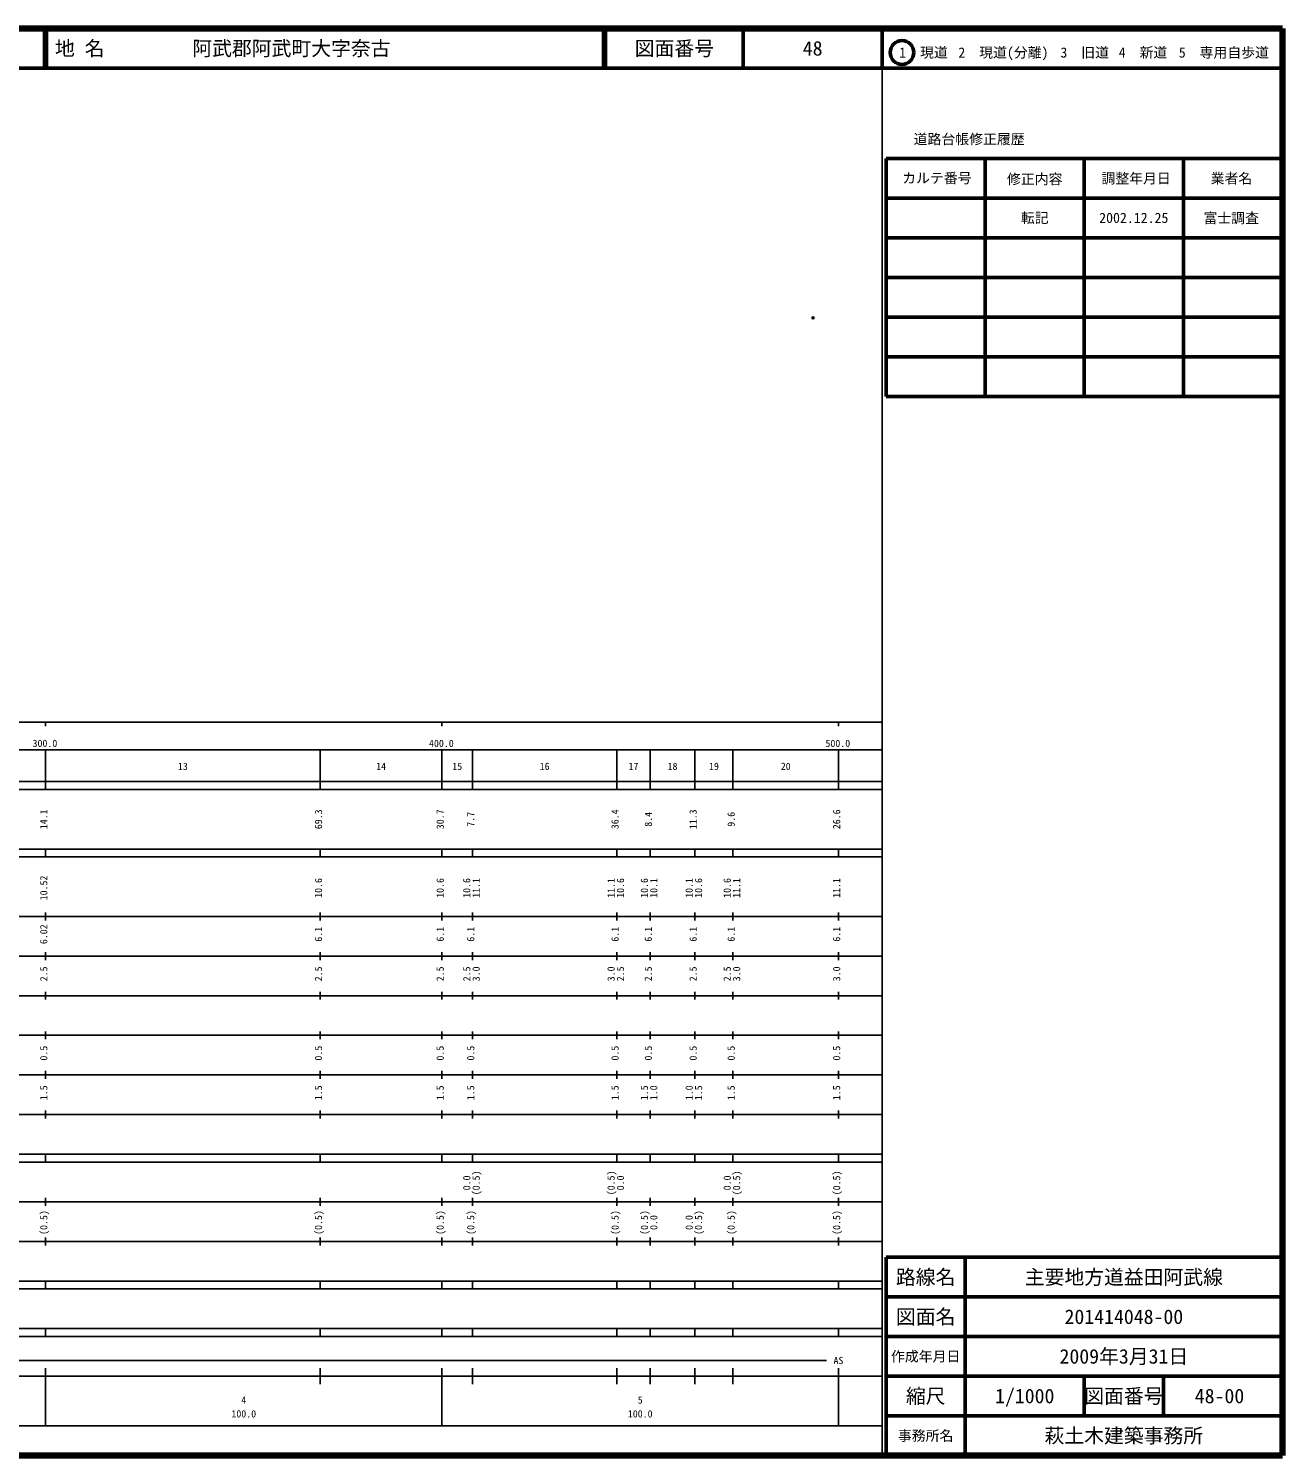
# Model space of a CAD drawing. Units: millimetres on the paper. Extents: x 40 to 680, y 20 to 380.
# Drawn here: x 363.7 to 680, y 20 to 380 of the extents above; entities that cross this region are included whole.
import ezdxf
from ezdxf.enums import TextEntityAlignment as Align

# ---------------------------------------------------------------- set-up
doc = ezdxf.new("R2010")
doc.units = ezdxf.units.MM
doc.header["$PDMODE"] = 32
doc.header["$PDSIZE"] = 0.5
doc.layers.add('M-OTRS', color=6, linetype='Continuous')
doc.layers.add('M-TTL-TXT', color=7, linetype='Continuous')
for name, color, linetype, lineweight in [('M-TTL', 2, 'Continuous', 140), ('M-TTL-BAND', 7, 'Continuous', 25), ('M-TTL-FRAM', 2, 'Continuous', 50), ('M-TTL-LINE', 7, 'Continuous', 50)]:
    doc.layers.add(name, color=color, linetype=linetype, lineweight=lineweight)
doc.styles.add('ＭＳ ゴシック', font='')
doc.styles.get('ＭＳ ゴシック').set_extended_font_data('MS Gothic')

msp = doc.modelspace()

# ---------------------------------------------------------------- linework, layer by layer
at = {"layer": 'M-OTRS'}
msp.add_point((561.591, 307.008), dxfattribs=at)
at = {"layer": 'M-TTL'}
for p, q in [((680, 380), (40, 380)), ((680, 20), (680, 380)), ((40, 20), (680, 20))]:
    msp.add_line(p, q, dxfattribs=at)
at = {"layer": 'M-TTL-BAND'}
for p, q in [((579, 20), (579, 370)), ((40, 205), (579, 205)), ((368, 205), (368, 204)), ((468, 205), (468, 204)), ((568, 205), (568, 204)), ((68, 198), (579, 198)), ((368, 188), (368, 198)), ((437.3, 188), (437.3, 198)), ((468, 188), (468, 198)), ((475.7, 188), (475.7, 198)), ((512.1, 188), (512.1, 198)), ((520.5, 188), (520.5, 198)), ((531.8, 188), (531.8, 198)), ((541.4, 188), (541.4, 198)), ((568, 188), (568, 198)), ((40, 190), (579, 190)), ((40, 188), (579, 188)), ((40, 173), (579, 173)), ((368, 171), (368, 173)), ((437.3, 171), (437.3, 173)), ((468, 171), (468, 173)), ((475.7, 171), (475.7, 173)), ((512.1, 171), (512.1, 173)), ((520.5, 171), (520.5, 173)), ((531.8, 171), (531.8, 173)), ((541.4, 171), (541.4, 173)), ((568, 171), (568, 173)), ((40, 171), (579, 171)), ((40, 156), (579, 156)), ((368, 155), (368, 157)), ((437.3, 155), (437.3, 157)), ((468, 155), (468, 157)), ((475.7, 155), (475.7, 157)), ((512.1, 155), (512.1, 157)), ((520.5, 155), (520.5, 157)), ((531.8, 155), (531.8, 157)), ((541.4, 155), (541.4, 157)), ((568, 155), (568, 157)), ((46, 146), (579, 146)), ((368, 145), (368, 147)), ((437.3, 145), (437.3, 147)), ((468, 145), (468, 147)), ((475.7, 145), (475.7, 147)), ((512.1, 145), (512.1, 147)), ((520.5, 145), (520.5, 147)), ((531.8, 145), (531.8, 147)), ((541.4, 145), (541.4, 147)), ((568, 145), (568, 147)), ((368, 135), (368, 137)), ((437.3, 135), (437.3, 137)), ((468, 135), (468, 137)), ((475.7, 135), (475.7, 137)), ((512.1, 135), (512.1, 137)), ((520.5, 135), (520.5, 137)), ((531.8, 135), (531.8, 137)), ((541.4, 135), (541.4, 137)), ((568, 135), (568, 137)), ((52, 136), (579, 136)), ((46, 126), (579, 126)), ((368, 125), (368, 127)), ((437.3, 125), (437.3, 127)), ((468, 125), (468, 127)), ((475.7, 125), (475.7, 127)), ((512.1, 125), (512.1, 127)), ((520.5, 125), (520.5, 127)), ((531.8, 125), (531.8, 127)), ((541.4, 125), (541.4, 127)), ((568, 125), (568, 127)), ((52, 116), (579, 116)), ((368, 115), (368, 117)), ((437.3, 115), (437.3, 117)), ((468, 115), (468, 117)), ((475.7, 115), (475.7, 117)), ((512.1, 115), (512.1, 117)), ((520.5, 115), (520.5, 117)), ((531.8, 115), (531.8, 117)), ((541.4, 115), (541.4, 117)), ((568, 115), (568, 117)), ((46, 106), (579, 106)), ((368, 105), (368, 107)), ((437.3, 105), (437.3, 107)), ((468, 105), (468, 107)), ((475.7, 105), (475.7, 107)), ((512.1, 105), (512.1, 107)), ((520.5, 105), (520.5, 107)), ((531.8, 105), (531.8, 107)), ((541.4, 105), (541.4, 107)), ((568, 105), (568, 107)), ((40, 96), (579, 96)), ((40, 94), (579, 94)), ((368, 94), (368, 96)), ((437.3, 94), (437.3, 96)), ((468, 94), (468, 96)), ((475.7, 94), (475.7, 96)), ((512.1, 94), (512.1, 96)), ((520.5, 94), (520.5, 96)), ((531.8, 94), (531.8, 96)), ((541.4, 94), (541.4, 96)), ((568, 94), (568, 96)), ((49, 84), (579, 84)), ((368, 83), (368, 85)), ((437.3, 83), (437.3, 85)), ((468, 83), (468, 85)), ((475.7, 83), (475.7, 85)), ((512.1, 83), (512.1, 85)), ((520.5, 83), (520.5, 85)), ((531.8, 83), (531.8, 85)), ((541.4, 83), (541.4, 85)), ((568, 83), (568, 85)), ((40, 74), (579, 74)), ((368, 73), (368, 75)), ((437.3, 73), (437.3, 75)), ((468, 73), (468, 75)), ((475.7, 73), (475.7, 75)), ((512.1, 73), (512.1, 75)), ((520.5, 73), (520.5, 75)), ((531.8, 73), (531.8, 75)), ((541.4, 73), (541.4, 75)), ((568, 73), (568, 75)), ((40, 64), (579, 64)), ((40, 62), (579, 62)), ((368, 62), (368, 64)), ((437.3, 62), (437.3, 64)), ((468, 62), (468, 64)), ((475.7, 62), (475.7, 64)), ((512.1, 62), (512.1, 64)), ((520.5, 62), (520.5, 64)), ((531.8, 62), (531.8, 64)), ((541.4, 62), (541.4, 64)), ((568, 62), (568, 64)), ((40, 52), (579, 52)), ((368, 50), (368, 52)), ((437.3, 50), (437.3, 52)), ((468, 50), (468, 52)), ((475.7, 50), (475.7, 52)), ((512.1, 50), (512.1, 52)), ((520.5, 50), (520.5, 52)), ((531.8, 50), (531.8, 52)), ((541.4, 50), (541.4, 52)), ((568, 50), (568, 52)), ((40, 50), (579, 50)), ((71, 44), (565, 44)), ((40, 40), (579, 40)), ((368, 27.5), (368, 42)), ((437.3, 38), (437.3, 42)), ((468, 27.5), (468, 42)), ((475.7, 38), (475.7, 42)), ((512.1, 38), (512.1, 42)), ((520.5, 38), (520.5, 42)), ((531.8, 38), (531.8, 42)), ((541.4, 38), (541.4, 42)), ((568, 27.5), (568, 42)), ((68, 27.5), (579, 27.5))]:
    msp.add_line(p, q, dxfattribs=at)
at = {"layer": 'M-TTL-FRAM'}
for p, q in [((580, 347.197), (580, 287.197)), ((580, 347.197), (680, 347.197)), ((580, 287.197), (680, 287.197)), ((680, 70), (580, 70)), ((580, 70), (580, 20))]:
    msp.add_line(p, q, dxfattribs=at)
at = {"layer": 'M-TTL-LINE'}
for p, q in [((367.75, 380), (367.75, 370)), ((368.25, 380), (368.25, 370)), ((508.747, 380), (508.747, 370)), ((509.247, 380), (509.247, 370)), ((543.997, 380), (543.997, 370)), ((579, 380), (579, 370)), ((40, 370), (680, 370)), ((605, 347.197), (605, 287.197)), ((630, 347.197), (630, 287.197)), ((655, 347.197), (655, 287.197)), ((580, 337.197), (680, 337.197)), ((580, 327.197), (680, 327.197)), ((580, 317.197), (680, 317.197)), ((580, 307.197), (680, 307.197)), ((580, 297.197), (680, 297.197)), ((600, 70), (600, 20)), ((680, 60), (580, 60)), ((680, 50), (580, 50)), ((680, 40), (580, 40)), ((630, 40), (630, 30)), ((650, 40), (650, 30)), ((680, 30), (580, 30))]:
    msp.add_line(p, q, dxfattribs=at)
msp.add_circle((584.031, 373.958), 3, dxfattribs=at)

# ---------------------------------------------------------------- texts
at = {"layer": 'M-TTL-BAND', "style": 'ＭＳ ゴシック'}
for s, p in [('300.0', (367.844, 198.195)), ('400.0', (467.844, 198.195)), ('500.0', (567.844, 198.195)), ('13', (402.65, 192.405)), ('14', (452.65, 192.405)), ('15', (471.85, 192.405)), ('16', (493.9, 192.405)), ('17', (516.3, 192.405)), ('18', (526.15, 192.405)), ('19', (536.6, 192.405)), ('20', (554.7, 192.405)), ('AS', (568, 42.5)), ('4', (418, 32.523)), ('5', (518, 32.523)), ('100.0', (418, 29.033)), ('100.0', (518, 29.033))]:
    msp.add_text(s, height=1.833, dxfattribs=at).set_placement(p, align=Align.BOTTOM_CENTER)
for s, p in [('14.1', (369, 180.5)), ('69.3', (438.3, 180.5)), ('30.7', (469, 180.5)), ('7.7', (476.7, 180.5)), ('36.4', (513.1, 180.5)), ('8.4', (521.5, 180.5)), ('11.3', (532.8, 180.5)), ('9.6', (542.4, 180.5)), ('26.6', (569, 180.5)), ('10.52', (369, 163.174)), ('10.6', (438.3, 163.174)), ('10.6', (469, 163.174)), ('10.6', (475.7, 163.174)), ('11.1', (478.07, 163.174)), ('11.1', (512.1, 163.174)), ('10.6', (514.47, 163.174)), ('10.6', (520.5, 163.174)), ('10.1', (522.87, 163.174)), ('10.1', (531.8, 163.174)), ('10.6', (534.17, 163.174)), ('10.6', (541.4, 163.174)), ('11.1', (543.77, 163.174)), ('11.1', (569, 163.174)), ('6.02', (369, 151.5)), ('6.1', (438.3, 151.5)), ('6.1', (469, 151.5)), ('6.1', (476.7, 151.5)), ('6.1', (513.1, 151.5)), ('6.1', (521.5, 151.5)), ('6.1', (532.8, 151.5)), ('6.1', (542.4, 151.5)), ('6.1', (569, 151.5)), ('2.5', (369, 141.5)), ('2.5', (438.3, 141.5)), ('2.5', (469, 141.5)), ('2.5', (475.7, 141.5)), ('3.0', (478.07, 141.5)), ('3.0', (512.1, 141.5)), ('2.5', (514.47, 141.5)), ('2.5', (521.5, 141.5)), ('2.5', (532.8, 141.5)), ('2.5', (541.4, 141.5)), ('3.0', (543.77, 141.5)), ('3.0', (569, 141.5)), ('0.5', (369, 121.5)), ('0.5', (438.3, 121.5)), ('0.5', (469, 121.5)), ('0.5', (476.7, 121.5)), ('0.5', (513.1, 121.5)), ('0.5', (521.5, 121.5)), ('0.5', (532.8, 121.5)), ('0.5', (542.4, 121.5)), ('0.5', (569, 121.5)), ('1.5', (369, 111.5)), ('1.5', (438.3, 111.5)), ('1.5', (469, 111.5)), ('1.5', (476.7, 111.5)), ('1.5', (513.1, 111.5)), ('1.5', (520.5, 111.5)), ('1.0', (522.87, 111.5)), ('1.0', (531.8, 111.5)), ('1.5', (534.17, 111.5)), ('1.5', (542.4, 111.5)), ('1.5', (569, 111.5)), ('0.0', (475.7, 88.764)), ('(0.5)', (478.07, 88.764)), ('(0.5)', (512.1, 88.764)), ('0.0', (514.47, 88.764)), ('0.0', (541.4, 88.764)), ('(0.5)', (543.77, 88.764)), ('(0.5)', (569, 88.764)), ('(0.5)', (369, 78.764)), ('(0.5)', (438.3, 78.764)), ('(0.5)', (469, 78.764)), ('(0.5)', (476.7, 78.764)), ('(0.5)', (513.1, 78.764)), ('(0.5)', (520.5, 78.764)), ('0.0', (522.87, 78.764)), ('0.0', (531.8, 78.764)), ('(0.5)', (534.17, 78.764)), ('(0.5)', (542.4, 78.764)), ('(0.5)', (569, 78.764))]:
    msp.add_text(s, height=1.833, rotation=90, dxfattribs=at).set_placement(p, align=Align.BOTTOM_CENTER)
at = {"layer": 'M-TTL-TXT', "style": 'ＭＳ ゴシック'}
for s, p in [('地 名', (370.38, 375)), ('阿武郡阿武町大字奈古', (405.024, 375))]:
    msp.add_text(s, height=3.666, dxfattribs=at).set_placement(p, align=Align.MIDDLE_LEFT)
for s, height, p in [('図面番号', 3.666, (526.622, 375)), ('48', 3.666, (561.497, 375)), ('1\u3000現道', 2.566, (589.448, 373.958)), ('2\u3000現道(分離)', 2.566, (609.619, 373.958)), ('3\u3000旧道', 2.566, (630.121, 373.958)), ('4\u3000新道', 2.566, (644.824, 373.958)), ('5\u3000専用自歩道', 2.566, (665.228, 373.958)), ('道路台帳修正履歴', 2.566, (600.968, 352.113)), ('カルテ番号', 2.566, (592.839, 342.277)), ('修正内容', 2.566, (617.509, 342.023)), ('調整年月日', 2.566, (643.089, 342.197)), ('業者名', 2.566, (667.134, 342.197)), ('転記', 2.566, (617.5, 332.245)), ('2002.12.25', 2.566, (642.5, 332.245)), ('富士調査', 2.566, (667.077, 332.189)), ('路線名', 3.666, (590, 65)), ('路線名', 3.666, (590, 65)), ('主要地方道益田阿武線', 3.666, (640, 65)), ('図面名', 3.666, (590, 55)), ('図面名', 3.666, (590, 55)), ('201414048-00', 3.666, (640, 55)), ('2009年3月31日', 3.666, (640, 45)), ('作成年月日', 2.566, (590, 45)), ('作成年月日', 2.566, (590, 45)), ('縮尺', 3.666, (590, 35)), ('縮尺', 3.666, (590, 35)), ('1/1000', 3.666, (615, 35)), ('図面番号', 3.666, (640, 35)), ('図面番号', 3.666, (640, 35)), ('48-00', 3.666, (664.125, 35)), ('事務所名', 2.566, (590, 25)), ('事務所名', 2.566, (590, 25)), ('萩土木建築事務所', 3.666, (640, 25))]:
    msp.add_text(s, height=height, dxfattribs=at).set_placement(p, align=Align.MIDDLE_CENTER)

doc.saveas('drawing.dxf')
